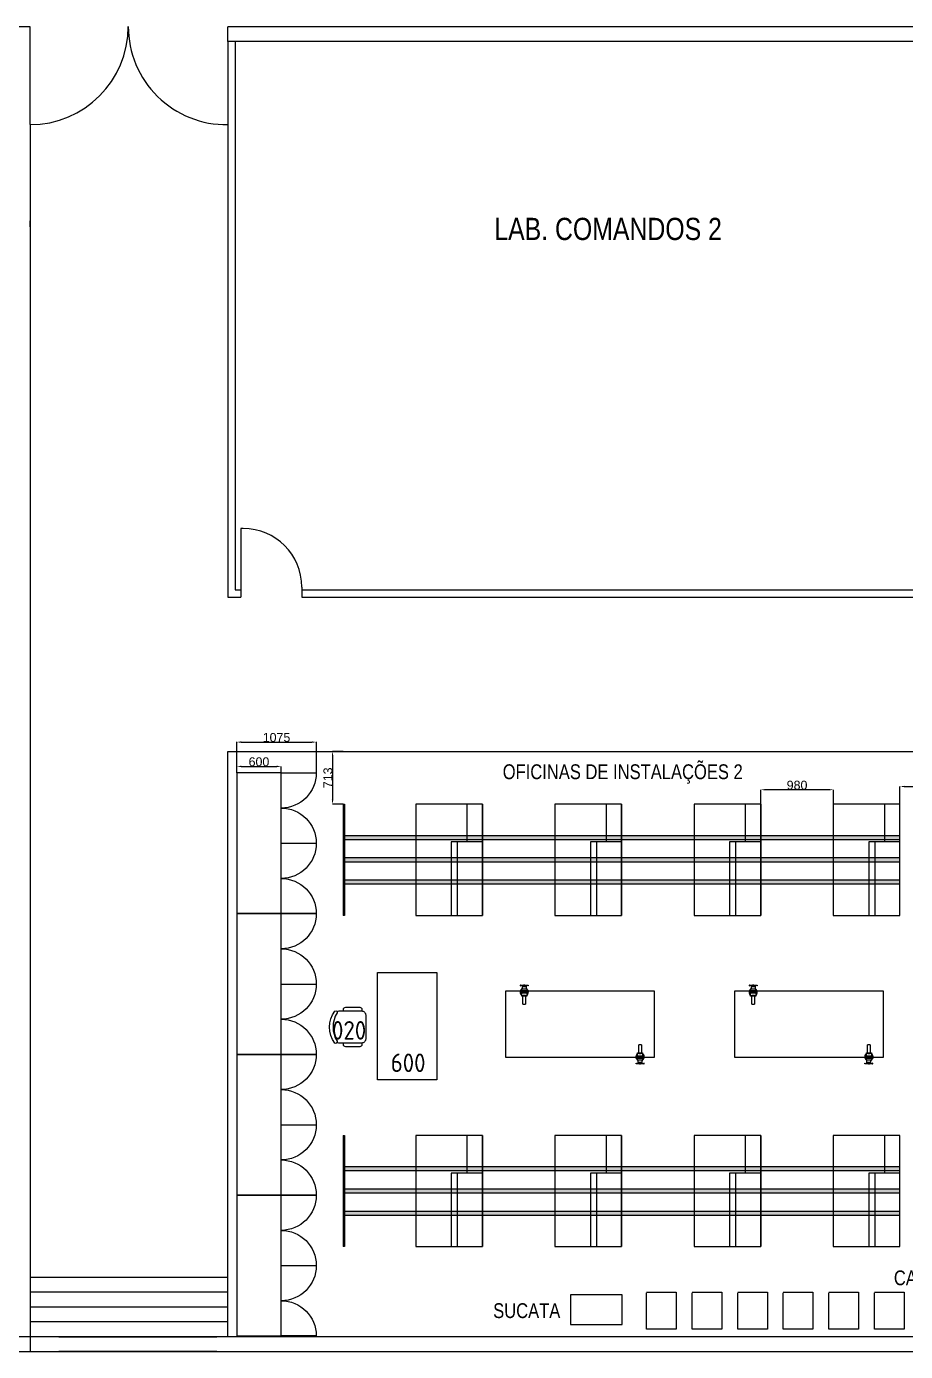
# Model space of a CAD drawing. Header units: millimetres. Extents: x 18768 to 1484868, y -11027 to 520152.
# Drawn here: x 525843 to 537715, y 148345 to 166229 of the extents above; entities that cross this region are included whole.
import ezdxf
from ezdxf.enums import TextEntityAlignment as Align

# ---------------------------------------------------------------- set-up
doc = ezdxf.new("R2010")
doc.units = ezdxf.units.MM
for name, color, linetype in [('4-MOBILIA', 4, 'Continuous'), ('A Construir', 1, 'Continuous'), ('L025-CONTORNO', 7, 'Continuous'), ('L025-TEXTO', 7, 'Continuous'), ('L035-ARRANJO-ADQUIRIR', 102, 'Continuous'), ('L035-TEXTO', 40, 'Continuous'), ('PAREDES', 7, 'Continuous')]:
    doc.layers.add(name, color=color, linetype=linetype)
doc.styles.add('ISO-CP--25', font='isocp.shx', dxfattribs={"height": 250})
doc.styles.get("Standard").update_dxf_attribs({"font": 'arial.ttf'})
doc.dimstyles.new('ISO-25', dxfattribs={"dimtxt": 2.5, "dimasz": 2.5, "dimexe": 1.25, "dimexo": 0.625, "dimtad": 1, "dimtxsty": 'Standard', "dimcen": 2.5, "dimadec": 0, "dimazin": 0, "dimtfac": 1, "dimtmove": 0, "dimatfit": 3, "dimfxl": 1, "dimarcsym": 0})

# ---------------------------------------------------------------- blocks, each defined once
blk = doc.blocks.new('*D174')
at = {"color": 0, "lineweight": -2, "transparency": 16777216}
for p, q in [((535760, 155732), (535760, 155928)), ((536680, 155927), (535820, 155927)), ((536740, 155732), (536740, 155928))]:
    blk.add_line(p, q, dxfattribs=at)
at = {"color": 0, "lineweight": 15, "transparency": 16777216}
for points in [[(535820, 155937), (535820, 155917), (535760, 155927)], [(536680, 155937), (536680, 155917), (536740, 155927)]]:
    blk.add_solid(points, dxfattribs=at)
at = {"layer": 'DEFPOINTS', "color": 0, "lineweight": 15, "transparency": 16777216}
for p in [(535760, 155927), (535760, 155731), (536740, 155731)]:
    blk.add_point(p, dxfattribs=at)
at = {"color": 0, "transparency": 16777216, "insert": (536250, 155988), "char_height": 120, "attachment_point": 5}
blk.add_mtext('980', dxfattribs=at)
blk = doc.blocks.new('*D171')
at = {"color": 0, "lineweight": -2, "transparency": 16777216}
for p, q in [((530119, 156445), (529976, 156445)), ((529977, 156385), (529977, 155791)), ((530119, 155731), (529976, 155731))]:
    blk.add_line(p, q, dxfattribs=at)
at = {"color": 0, "lineweight": 15, "transparency": 16777216}
for points in [[(529967, 156385), (529987, 156385), (529977, 156445)], [(529967, 155791), (529987, 155791), (529977, 155731)]]:
    blk.add_solid(points, dxfattribs=at)
at = {"layer": 'DEFPOINTS', "color": 0, "lineweight": 15, "transparency": 16777216}
for p in [(530120, 156445), (529977, 155731), (530120, 155731)]:
    blk.add_point(p, dxfattribs=at)
at = {"color": 0, "transparency": 16777216, "insert": (529915, 156088), "char_height": 120, "attachment_point": 5, "rotation": 90}
blk.add_mtext('713', dxfattribs=at)
blk = doc.blocks.new('*D175')
at = {"color": 0, "lineweight": -2, "transparency": 16777216}
for p, q in [((537640, 155732), (537640, 155973)), ((537700, 155971), (539636, 155971)), ((539696, 155732), (539696, 155973))]:
    blk.add_line(p, q, dxfattribs=at)
at = {"color": 0, "lineweight": 15, "transparency": 16777216}
for points in [[(537700, 155981), (537700, 155961), (537640, 155971)], [(539636, 155981), (539636, 155961), (539696, 155971)]]:
    blk.add_solid(points, dxfattribs=at)
at = {"layer": 'DEFPOINTS', "color": 0, "lineweight": 15, "transparency": 16777216}
for p in [(539696, 155971), (537640, 155731), (539696, 155731)]:
    blk.add_point(p, dxfattribs=at)
at = {"color": 0, "transparency": 16777216, "insert": (538668, 156033), "char_height": 120, "attachment_point": 5}
blk.add_mtext('2056', dxfattribs=at)
blk = doc.blocks.new('*U169')
for p, q in [((-200, 250), (200, 250)), ((-200, -250), (-200, 242)), ((200, 250), (200, -250)), ((200, -250), (-200, -250))]:
    blk.add_line(p, q)
blk = doc.blocks.new('*U170')
at = {"color": 0, "linetype": 'ByBlock', "lineweight": -2, "transparency": 16777216}
for p in [(-8000, 0), (-7385, 0), (-6769, 0), (-6154, 0), (-5538, 0), (-4923, 0), (-4308, 0), (-3692, 0), (-3077, 0), (-2462, 0), (-1846, 0), (-1231, 0), (-615, 0), (0, 0)]:
    blk.add_blockref('*U169', p, dxfattribs=at)
blk = doc.blocks.new('BL_SENAI_id9320210400')
at = {"layer": 'L035-ARRANJO-ADQUIRIR', "color": 0}
for points in [[(-690, 550, -0.290756), (-310, 550, 0.829608), (-284, 579, 0.333333), (-716, 579, 0.829608), (-690, 550)], [(-710, 550, 0.129448), (-717, 523), (-717, 219, 0.414214), (-663, 164), (-338, 164, 0.414214), (-284, 219), (-284, 525, 0.120944), (-290, 550)], [(-717, 464), (-737, 464, 0.414214), (-767, 434), (-767, 244, 0.414214), (-737, 214), (-717, 214)], [(-284, 214), (-264, 214, 0.414214), (-234, 244), (-234, 434, 0.414214), (-264, 464), (-284, 464)]]:
    blk.add_lwpolyline(points, format="xyb", dxfattribs=at)
at = {"layer": 'L025-TEXTO', "style": 'ISO-CP--25'}
blk.add_attdef('rmp_mt_codmaterial', (15, 15), '', height=40, dxfattribs=at)
at = {"layer": 'L025-TEXTO', "style": 'ISO-CP--25', "flags": 1}
for tag in ['rmp_mt_nomeunid', 'rmp_mt_potencia', 'rmp_mt_cod']:
    blk.add_attdef(tag, (15, 15), '', height=40, dxfattribs=at)
blk = doc.blocks.new('BL_SENAI_id9320220810')
at = {"layer": 'L025-CONTORNO', "color": 0}
blk.add_lwpolyline([(-688, 238), (112, 238), (112, 1688), (-688, 1688)], close=True, dxfattribs=at)
at = {"layer": 'L025-TEXTO', "style": 'ISO-CP--25'}
blk.add_attdef('rmp_mt_codmaterial', (15, 15), '', height=40, dxfattribs=at)
at = {"layer": 'L025-TEXTO', "style": 'ISO-CP--25', "flags": 1}
for tag in ['rmp_mt_nomeunid', 'rmp_mt_potencia', 'rmp_mt_cod']:
    blk.add_attdef(tag, (15, 15), '', height=40, dxfattribs=at)
blk = doc.blocks.new('*D181')
at = {"color": 0, "lineweight": -2, "transparency": 16777216}
for p, q in [((528683, 156156), (528683, 156243)), ((528743, 156242), (529223, 156242)), ((529283, 156156), (529283, 156243))]:
    blk.add_line(p, q, dxfattribs=at)
at = {"color": 0, "lineweight": 15, "transparency": 16777216}
for points in [[(528743, 156252), (528743, 156232), (528683, 156242)], [(529223, 156252), (529223, 156232), (529283, 156242)]]:
    blk.add_solid(points, dxfattribs=at)
at = {"layer": 'DEFPOINTS', "color": 0, "lineweight": 15, "transparency": 16777216}
for p in [(528683, 156155), (529283, 156242), (529283, 156155)]:
    blk.add_point(p, dxfattribs=at)
at = {"color": 0, "transparency": 16777216, "insert": (528983, 156304), "char_height": 120, "attachment_point": 5}
blk.add_mtext('600', dxfattribs=at)
blk = doc.blocks.new('*D182')
at = {"color": 0, "lineweight": -2, "transparency": 16777216}
for p, q in [((528683, 156156), (528683, 156572)), ((528743, 156570), (529698, 156570)), ((529758, 156156), (529758, 156572))]:
    blk.add_line(p, q, dxfattribs=at)
at = {"color": 0, "lineweight": 15, "transparency": 16777216}
for points in [[(528743, 156580), (528743, 156560), (528683, 156570)], [(529698, 156580), (529698, 156560), (529758, 156570)]]:
    blk.add_solid(points, dxfattribs=at)
at = {"layer": 'DEFPOINTS', "color": 0, "lineweight": 15, "transparency": 16777216}
for p in [(529758, 156570), (528683, 156155), (529758, 156155)]:
    blk.add_point(p, dxfattribs=at)
at = {"color": 0, "transparency": 16777216, "insert": (529220, 156632), "char_height": 120, "attachment_point": 5}
blk.add_mtext('1075', dxfattribs=at)

msp = doc.modelspace()

# ---------------------------------------------------------------- hatches: boundary and pattern name
at = {"true_color": 0xf4ee51}
h = msp.add_hatch(color=41, dxfattribs=at)
h.dxf.hatch_style = 1
h.paths.add_polyline_path([(531099.816, 155306.259), (530119.816, 155306.259), (530119.816, 155256.259), (531099.816, 155256.259)])
h.paths.add_polyline_path([(531579.681, 155306.259), (531099.816, 155306.259), (531099.816, 155256.259), (531579.681, 155256.259)])
h.paths.add_polyline_path([(531659.435, 155306.259), (531579.681, 155306.259), (531579.681, 155256.259), (531659.435, 155256.259)])
h.paths.add_polyline_path([(531999.816, 155306.259), (531659.435, 155306.259), (531659.435, 155256.259), (531999.816, 155256.259)])
h.paths.add_polyline_path([(532979.816, 155306.259), (531999.816, 155306.259), (531999.816, 155256.259), (532979.816, 155256.259)])
h.paths.add_polyline_path([(533459.681, 155306.259), (532979.816, 155306.259), (532979.816, 155256.259), (533459.681, 155256.259)])
h.paths.add_polyline_path([(533539.435, 155306.259), (533459.681, 155306.259), (533459.681, 155256.259), (533539.435, 155256.259)])
h.paths.add_polyline_path([(533879.816, 155306.259), (533539.435, 155306.259), (533539.435, 155256.259), (533879.816, 155256.259)])
h.paths.add_polyline_path([(534859.816, 155306.259), (533879.816, 155306.259), (533879.816, 155256.259), (534859.816, 155256.259)])
h.paths.add_polyline_path([(535759.816, 155306.259), (534859.816, 155306.259), (534859.816, 155256.259), (535759.816, 155256.259)])
h.paths.add_polyline_path([(536739.816, 155306.259), (535759.816, 155306.259), (535759.816, 155256.259), (536739.816, 155256.259)])
h.paths.add_polyline_path([(537219.681, 155306.259), (536739.816, 155306.259), (536739.816, 155256.259), (537219.681, 155256.259)])
h.paths.add_polyline_path([(537299.435, 155306.259), (537219.681, 155306.259), (537219.681, 155256.259), (537299.435, 155256.259)])
h.paths.add_polyline_path([(537639.816, 155306.259), (537299.435, 155306.259), (537299.435, 155256.259), (537639.816, 155256.259)])
h = msp.add_hatch(color=41, dxfattribs=at)
h.dxf.hatch_style = 1
h.paths.add_polyline_path([(531099.815, 155006.259), (530119.815, 155006.259), (530119.815, 154956.259), (531099.815, 154956.259)])
h.paths.add_polyline_path([(531579.68, 155006.259), (531099.815, 155006.259), (531099.815, 154956.259), (531579.68, 154956.259)])
h.paths.add_polyline_path([(531659.434, 155006.259), (531579.68, 155006.259), (531579.68, 154956.259), (531659.434, 154956.259)])
h.paths.add_polyline_path([(531999.815, 155006.259), (531659.434, 155006.259), (531659.434, 154956.259), (531999.815, 154956.259)])
h.paths.add_polyline_path([(532979.815, 155006.259), (531999.815, 155006.259), (531999.815, 154956.259), (532979.815, 154956.259)])
h.paths.add_polyline_path([(533459.68, 155006.259), (532979.815, 155006.259), (532979.815, 154956.259), (533459.68, 154956.259)])
h.paths.add_polyline_path([(533539.434, 155006.259), (533459.68, 155006.259), (533459.68, 154956.259), (533539.434, 154956.259)])
h.paths.add_polyline_path([(533879.815, 155006.259), (533539.434, 155006.259), (533539.434, 154956.259), (533879.815, 154956.259)])
h.paths.add_polyline_path([(534859.815, 155006.259), (533879.815, 155006.259), (533879.815, 154956.259), (534859.815, 154956.259)])
h.paths.add_polyline_path([(535759.815, 155006.259), (534859.815, 155006.259), (534859.815, 154956.259), (535759.815, 154956.259)])
h.paths.add_polyline_path([(536739.815, 155006.259), (535759.815, 155006.259), (535759.815, 154956.259), (536739.815, 154956.259)])
h.paths.add_polyline_path([(537219.68, 155006.259), (536739.815, 155006.259), (536739.815, 154956.259), (537219.68, 154956.259)])
h.paths.add_polyline_path([(537299.434, 155006.259), (537219.68, 155006.259), (537219.68, 154956.259), (537299.434, 154956.259)])
h.paths.add_polyline_path([(537639.815, 155006.259), (537299.434, 155006.259), (537299.434, 154956.259), (537639.815, 154956.259)])
h = msp.add_hatch(color=41, dxfattribs=at)
h.dxf.hatch_style = 1
h.paths.add_polyline_path([(531099.816, 154706.259), (530119.816, 154706.259), (530119.816, 154656.259), (531099.816, 154656.259)])
h.paths.add_polyline_path([(531579.681, 154706.259), (531099.816, 154706.259), (531099.816, 154656.259), (531579.681, 154656.259)])
h.paths.add_polyline_path([(531659.435, 154706.259), (531579.681, 154706.259), (531579.681, 154656.259), (531659.435, 154656.259)])
h.paths.add_polyline_path([(531999.816, 154706.259), (531659.435, 154706.259), (531659.435, 154656.259), (531999.816, 154656.259)])
h.paths.add_polyline_path([(532979.816, 154706.259), (531999.816, 154706.259), (531999.816, 154656.259), (532979.816, 154656.259)])
h.paths.add_polyline_path([(533459.681, 154706.259), (532979.816, 154706.259), (532979.816, 154656.259), (533459.681, 154656.259)])
h.paths.add_polyline_path([(533539.435, 154706.259), (533459.681, 154706.259), (533459.681, 154656.259), (533539.435, 154656.259)])
h.paths.add_polyline_path([(533879.816, 154706.259), (533539.435, 154706.259), (533539.435, 154656.259), (533879.816, 154656.259)])
h.paths.add_polyline_path([(534859.816, 154706.259), (533879.816, 154706.259), (533879.816, 154656.259), (534859.816, 154656.259)])
h.paths.add_polyline_path([(535759.816, 154706.259), (534859.816, 154706.259), (534859.816, 154656.259), (535759.816, 154656.259)])
h.paths.add_polyline_path([(536739.816, 154706.259), (535759.816, 154706.259), (535759.816, 154656.259), (536739.816, 154656.259)])
h.paths.add_polyline_path([(537219.681, 154706.259), (536739.816, 154706.259), (536739.816, 154656.259), (537219.681, 154656.259)])
h.paths.add_polyline_path([(537299.435, 154706.259), (537219.681, 154706.259), (537219.681, 154656.259), (537299.435, 154656.259)])
h.paths.add_polyline_path([(537639.816, 154706.259), (537299.435, 154706.259), (537299.435, 154656.259), (537639.816, 154656.259)])
h = msp.add_hatch(color=41, dxfattribs=at)
h.dxf.hatch_style = 1
h.paths.add_polyline_path([(531099.816, 150835.481), (530119.816, 150835.481), (530119.816, 150785.481), (531099.816, 150785.481)])
h.paths.add_polyline_path([(531579.681, 150835.481), (531099.816, 150835.481), (531099.816, 150785.481), (531579.681, 150785.481)])
h.paths.add_polyline_path([(531659.435, 150835.481), (531579.681, 150835.481), (531579.681, 150785.481), (531659.435, 150785.481)])
h.paths.add_polyline_path([(531999.816, 150835.481), (531659.435, 150835.481), (531659.435, 150785.481), (531999.816, 150785.481)])
h.paths.add_polyline_path([(532979.816, 150835.481), (531999.816, 150835.481), (531999.816, 150785.481), (532979.816, 150785.481)])
h.paths.add_polyline_path([(533459.681, 150835.481), (532979.816, 150835.481), (532979.816, 150785.481), (533459.681, 150785.481)])
h.paths.add_polyline_path([(533539.435, 150835.481), (533459.681, 150835.481), (533459.681, 150785.481), (533539.435, 150785.481)])
h.paths.add_polyline_path([(533879.816, 150835.481), (533539.435, 150835.481), (533539.435, 150785.481), (533879.816, 150785.481)])
h.paths.add_polyline_path([(534859.816, 150835.481), (533879.816, 150835.481), (533879.816, 150785.481), (534859.816, 150785.481)])
h.paths.add_polyline_path([(535759.816, 150835.481), (534859.816, 150835.481), (534859.816, 150785.481), (535759.816, 150785.481)])
h.paths.add_polyline_path([(536739.816, 150835.481), (535759.816, 150835.481), (535759.816, 150785.481), (536739.816, 150785.481)])
h.paths.add_polyline_path([(537219.681, 150835.481), (536739.816, 150835.481), (536739.816, 150785.481), (537219.681, 150785.481)])
h.paths.add_polyline_path([(537299.435, 150835.481), (537219.681, 150835.481), (537219.681, 150785.481), (537299.435, 150785.481)])
h.paths.add_polyline_path([(537639.816, 150835.481), (537299.435, 150835.481), (537299.435, 150785.481), (537639.816, 150785.481)])
h = msp.add_hatch(color=41, dxfattribs=at)
h.dxf.hatch_style = 1
h.paths.add_polyline_path([(531099.815, 150535.481), (530119.815, 150535.481), (530119.815, 150485.481), (531099.815, 150485.481)])
h.paths.add_polyline_path([(531579.68, 150535.481), (531099.815, 150535.481), (531099.815, 150485.481), (531579.68, 150485.481)])
h.paths.add_polyline_path([(531659.434, 150535.481), (531579.68, 150535.481), (531579.68, 150485.481), (531659.434, 150485.481)])
h.paths.add_polyline_path([(531999.815, 150535.481), (531659.434, 150535.481), (531659.434, 150485.481), (531999.815, 150485.481)])
h.paths.add_polyline_path([(532979.815, 150535.481), (531999.815, 150535.481), (531999.815, 150485.481), (532979.815, 150485.481)])
h.paths.add_polyline_path([(533459.68, 150535.481), (532979.815, 150535.481), (532979.815, 150485.481), (533459.68, 150485.481)])
h.paths.add_polyline_path([(533539.434, 150535.481), (533459.68, 150535.481), (533459.68, 150485.481), (533539.434, 150485.481)])
h.paths.add_polyline_path([(533879.815, 150535.481), (533539.434, 150535.481), (533539.434, 150485.481), (533879.815, 150485.481)])
h.paths.add_polyline_path([(534859.815, 150535.481), (533879.815, 150535.481), (533879.815, 150485.481), (534859.815, 150485.481)])
h.paths.add_polyline_path([(535759.815, 150535.481), (534859.815, 150535.481), (534859.815, 150485.481), (535759.815, 150485.481)])
h.paths.add_polyline_path([(536739.815, 150535.481), (535759.815, 150535.481), (535759.815, 150485.481), (536739.815, 150485.481)])
h.paths.add_polyline_path([(537219.68, 150535.481), (536739.815, 150535.481), (536739.815, 150485.481), (537219.68, 150485.481)])
h.paths.add_polyline_path([(537299.434, 150535.481), (537219.68, 150535.481), (537219.68, 150485.481), (537299.434, 150485.481)])
h.paths.add_polyline_path([(537639.815, 150535.481), (537299.434, 150535.481), (537299.434, 150485.481), (537639.815, 150485.481)])
h = msp.add_hatch(color=41, dxfattribs=at)
h.dxf.hatch_style = 1
h.paths.add_polyline_path([(531099.816, 150235.481), (530119.816, 150235.481), (530119.816, 150185.481), (531099.816, 150185.481)])
h.paths.add_polyline_path([(531579.681, 150235.481), (531099.816, 150235.481), (531099.816, 150185.481), (531579.681, 150185.481)])
h.paths.add_polyline_path([(531659.435, 150235.481), (531579.681, 150235.481), (531579.681, 150185.481), (531659.435, 150185.481)])
h.paths.add_polyline_path([(531999.816, 150235.481), (531659.435, 150235.481), (531659.435, 150185.481), (531999.816, 150185.481)])
h.paths.add_polyline_path([(532979.816, 150235.481), (531999.816, 150235.481), (531999.816, 150185.481), (532979.816, 150185.481)])
h.paths.add_polyline_path([(533459.681, 150235.481), (532979.816, 150235.481), (532979.816, 150185.481), (533459.681, 150185.481)])
h.paths.add_polyline_path([(533539.435, 150235.481), (533459.681, 150235.481), (533459.681, 150185.481), (533539.435, 150185.481)])
h.paths.add_polyline_path([(533879.816, 150235.481), (533539.435, 150235.481), (533539.435, 150185.481), (533879.816, 150185.481)])
h.paths.add_polyline_path([(534859.816, 150235.481), (533879.816, 150235.481), (533879.816, 150185.481), (534859.816, 150185.481)])
h.paths.add_polyline_path([(535759.816, 150235.481), (534859.816, 150235.481), (534859.816, 150185.481), (535759.816, 150185.481)])
h.paths.add_polyline_path([(536739.816, 150235.481), (535759.816, 150235.481), (535759.816, 150185.481), (536739.816, 150185.481)])
h.paths.add_polyline_path([(537219.681, 150235.481), (536739.816, 150235.481), (536739.816, 150185.481), (537219.681, 150185.481)])
h.paths.add_polyline_path([(537299.435, 150235.481), (537219.681, 150235.481), (537219.681, 150185.481), (537299.435, 150185.481)])
h.paths.add_polyline_path([(537639.816, 150235.481), (537299.435, 150235.481), (537299.435, 150185.481), (537639.816, 150185.481)])

# ---------------------------------------------------------------- linework, layer by layer
for p, q in [((528563.224, 166024.6), (528563.224, 166224.6)), ((528770.999, 159453.508), (528735.999, 159453.508)), ((529560.999, 158663.508), (529560.999, 158524.6)), ((530119.815, 155731.259), (530139.815, 155731.259)), ((530139.815, 155731.259), (530139.815, 154231.259)), ((531099.815, 155731.259), (531099.815, 154231.259)), ((531791.126, 155731.259), (531791.126, 155221.759)), ((532979.815, 155731.259), (532979.815, 154231.259)), ((533671.126, 155731.259), (533671.126, 155221.759)), ((534859.815, 155731.259), (534859.815, 154231.259)), ((535551.126, 155731.259), (535551.126, 155221.759)), ((536739.815, 155731.259), (536739.815, 154231.259)), ((537431.126, 155731.259), (537431.126, 155221.759)), ((537639.815, 155306.259), (530119.815, 155306.259)), ((530119.815, 155306.259), (530119.815, 155256.259)), ((530119.815, 155256.259), (537639.815, 155256.259)), ((537639.815, 155256.259), (537639.815, 155306.259)), ((531999.815, 155221.759), (531579.68, 155221.759)), ((531579.68, 155221.759), (531579.68, 154231.259)), ((531659.434, 155221.759), (531659.434, 154231.259)), ((533879.815, 155221.759), (533459.68, 155221.759)), ((533459.68, 155221.759), (533459.68, 154231.259)), ((533539.434, 155221.759), (533539.434, 154231.259)), ((535759.815, 155221.759), (535339.68, 155221.759)), ((535339.68, 155221.759), (535339.68, 154231.259)), ((535419.434, 155221.759), (535419.434, 154231.259)), ((537639.815, 155221.759), (537219.68, 155221.759)), ((537219.68, 155221.759), (537219.68, 154231.259)), ((537299.434, 155221.759), (537299.434, 154231.259)), ((537639.815, 155006.259), (530119.815, 155006.259)), ((530119.815, 155006.259), (530119.815, 154956.259)), ((530119.815, 154956.259), (537639.815, 154956.259)), ((537639.815, 154956.259), (537639.815, 155006.259)), ((537639.815, 154706.259), (530119.815, 154706.259)), ((530119.815, 154706.259), (530119.815, 154656.259)), ((537639.815, 154656.259), (537639.815, 154706.259)), ((530119.815, 154656.259), (537639.815, 154656.259)), ((530139.815, 154231.259), (530119.815, 154231.259)), ((530119.815, 151260.481), (530139.815, 151260.481)), ((530139.815, 151260.481), (530139.815, 149760.481)), ((531099.815, 151260.481), (531099.815, 149760.481)), ((531791.126, 151260.481), (531791.126, 150750.981)), ((532979.815, 151260.481), (532979.815, 149760.481)), ((533671.126, 151260.481), (533671.126, 150750.981)), ((534859.815, 151260.481), (534859.815, 149760.481)), ((535551.126, 151260.481), (535551.126, 150750.981)), ((536739.815, 151260.481), (536739.815, 149760.481)), ((537431.126, 151260.481), (537431.126, 150750.981)), ((537639.815, 150835.481), (530119.815, 150835.481)), ((530119.815, 150835.481), (530119.815, 150785.481)), ((530119.815, 150785.481), (537639.815, 150785.481)), ((537639.815, 150785.481), (537639.815, 150835.481)), ((531999.815, 150750.981), (531579.68, 150750.981)), ((531579.68, 150750.981), (531579.68, 149760.481)), ((531659.434, 150750.981), (531659.434, 149760.481)), ((533879.815, 150750.981), (533459.68, 150750.981)), ((533459.68, 150750.981), (533459.68, 149760.481)), ((533539.434, 150750.981), (533539.434, 149760.481)), ((535759.815, 150750.981), (535339.68, 150750.981)), ((535339.68, 150750.981), (535339.68, 149760.481)), ((535419.434, 150750.981), (535419.434, 149760.481)), ((537639.815, 150750.981), (537219.68, 150750.981)), ((537219.68, 150750.981), (537219.68, 149760.481)), ((537299.434, 150750.981), (537299.434, 149760.481)), ((537639.815, 150535.481), (530119.815, 150535.481)), ((530119.815, 150535.481), (530119.815, 150485.481)), ((530119.815, 150485.481), (537639.815, 150485.481)), ((537639.815, 150485.481), (537639.815, 150535.481)), ((537639.815, 150235.481), (530119.815, 150235.481)), ((530119.815, 150235.481), (530119.815, 150185.481)), ((537639.815, 150185.481), (537639.815, 150235.481)), ((530119.815, 150185.481), (537639.815, 150185.481)), ((530139.815, 149760.481), (530119.815, 149760.481)), ((533888.504, 149110.116), (533188.504, 149110.116)), ((533188.504, 149110.116), (533188.504, 148710.116)), ((533888.504, 148710.116), (533888.504, 149110.116)), ((533188.504, 148710.116), (533888.504, 148710.116))]:
    msp.add_line(p, q)
at = {"color": 2}
for p, q in [((529282.634, 155204.932), (529757.634, 155204.932)), ((529282.634, 153304.932), (529757.634, 153304.932)), ((529282.634, 151404.932), (529757.634, 151404.932)), ((529282.634, 149504.932), (529757.634, 149504.932))]:
    msp.add_line(p, q, dxfattribs=at)
for points in [[(528682.634, 156154.932), (528682.634, 154254.932), (529282.634, 154254.932), (529282.634, 156154.932)], [(528682.634, 154254.932), (528682.634, 152354.932), (529282.634, 152354.932), (529282.634, 154254.932)], [(528682.634, 152354.932), (528682.634, 150454.932), (529282.634, 150454.932), (529282.634, 152354.932)], [(528682.634, 150454.932), (528682.634, 148554.932), (529282.634, 148554.932), (529282.634, 150454.932)]]:
    msp.add_lwpolyline(points, close=True)
for points in [[(529282.634, 156154.932), (529757.634, 156154.932, -0.414213562), (529282.634, 155679.932, -0.414213562), (529757.634, 155204.932, -0.414213562), (529282.634, 154729.932, -0.414213562), (529757.634, 154254.932), (529282.634, 154254.932)], [(529282.634, 154254.932), (529757.634, 154254.932, -0.414213562), (529282.634, 153779.932, -0.414213562), (529757.634, 153304.932, -0.414213562), (529282.634, 152829.932, -0.414213562), (529757.634, 152354.932), (529282.634, 152354.932)], [(529282.634, 152354.932), (529757.634, 152354.932, -0.414213562), (529282.634, 151879.932, -0.414213562), (529757.634, 151404.932, -0.414213562), (529282.634, 150929.932, -0.414213562), (529757.634, 150454.932), (529282.634, 150454.932)], [(529282.634, 150454.932), (529757.634, 150454.932, -0.414213562), (529282.634, 149979.932, -0.414213562), (529757.634, 149504.932, -0.414213562), (529282.634, 149029.932, -0.414213562), (529757.634, 148554.932), (529282.634, 148554.932)]]:
    msp.add_lwpolyline(points, format="xyb", dxfattribs=at)
for points in [[(530119.815, 155731.259), (530119.815, 154231.259)], [(531999.815, 154231.259), (531999.815, 155731.259), (531099.815, 155731.259)], [(531999.815, 155731.259), (531999.815, 154231.259)], [(533879.815, 154231.259), (533879.815, 155731.259), (532979.815, 155731.259)], [(533879.815, 155731.259), (533879.815, 154231.259)], [(535759.815, 154231.259), (535759.815, 155731.259), (534859.815, 155731.259)], [(535759.815, 155731.259), (535759.815, 154231.259)], [(537639.815, 154231.259), (537639.815, 155731.259), (536739.815, 155731.259)], [(531099.815, 154231.259), (531999.815, 154231.259), (531999.815, 155256.259)], [(532979.815, 154231.259), (533879.815, 154231.259), (533879.815, 155256.259)], [(534859.815, 154231.259), (535759.815, 154231.259), (535759.815, 155256.259)], [(536739.815, 154231.259), (537639.815, 154231.259), (537639.815, 155256.259)], [(530119.815, 151260.481), (530119.815, 149760.481)], [(531999.815, 149760.481), (531999.815, 151260.481), (531099.815, 151260.481)], [(531999.815, 151260.481), (531999.815, 149760.481)], [(533879.815, 149760.481), (533879.815, 151260.481), (532979.815, 151260.481)], [(533879.815, 151260.481), (533879.815, 149760.481)], [(535759.815, 149760.481), (535759.815, 151260.481), (534859.815, 151260.481)], [(535759.815, 151260.481), (535759.815, 149760.481)], [(537639.815, 149760.481), (537639.815, 151260.481), (536739.815, 151260.481)], [(531099.815, 149760.481), (531999.815, 149760.481), (531999.815, 150785.481)], [(532979.815, 149760.481), (533879.815, 149760.481), (533879.815, 150785.481)], [(534859.815, 149760.481), (535759.815, 149760.481), (535759.815, 150785.481)], [(536739.815, 149760.481), (537639.815, 149760.481), (537639.815, 150785.481)]]:
    msp.add_lwpolyline(points)
at = {"layer": 'A Construir'}
for p, q in [((525893.224, 163524.6), (525893.224, 163604.6)), ((528563.224, 148544.6), (528563.224, 156444.6)), ((528563.224, 156444.6), (548772.475, 156444.6))]:
    msp.add_line(p, q, dxfattribs=at)
at = {"layer": 'L035-ARRANJO-ADQUIRIR'}
for p, q in [((532538.761, 153275.227), (532592.037, 153275.227)), ((532538.761, 153275.227), (532538.761, 153248.088)), ((532538.761, 153270.809), (532592.037, 153270.809)), ((532592.037, 153275.227), (532592.037, 153248.088)), ((535630.613, 153275.227), (535683.889, 153275.227)), ((535630.613, 153275.227), (535630.613, 153248.088)), ((535630.613, 153270.809), (535683.889, 153270.809)), ((535683.889, 153275.227), (535683.889, 153248.088)), ((532527.4, 153213.338), (532527.4, 153219.19)), ((532603.398, 153213.338), (532527.4, 153213.338)), ((532527.4, 153206.613), (532527.4, 153200.761)), ((532603.398, 153206.613), (532527.4, 153206.613)), ((532531.108, 153139.75), (532531.108, 153180.635)), ((532599.689, 153139.75), (532531.108, 153139.75)), ((532535.602, 153219.19), (532603.398, 153219.19)), ((532535.602, 153200.761), (532603.398, 153200.761)), ((532547.068, 153035.042), (532547.068, 153139.75)), ((532580.564, 153236.728), (532550.234, 153236.728)), ((532583.729, 153139.75), (532583.729, 153035.042)), ((532599.689, 153180.635), (532599.689, 153139.75)), ((532603.398, 153219.19), (532603.398, 153213.338)), ((532603.398, 153200.761), (532603.398, 153206.613)), ((535619.252, 153213.338), (535619.252, 153219.19)), ((535695.25, 153213.338), (535619.252, 153213.338)), ((535619.252, 153206.613), (535619.252, 153200.761)), ((535695.25, 153206.613), (535619.252, 153206.613)), ((535622.961, 153139.75), (535622.961, 153180.635)), ((535691.541, 153139.75), (535622.961, 153139.75)), ((535627.454, 153219.19), (535695.25, 153219.19)), ((535627.454, 153200.761), (535695.25, 153200.761)), ((535638.921, 153035.042), (535638.921, 153139.75)), ((535672.416, 153236.728), (535642.086, 153236.728)), ((535675.581, 153139.75), (535675.581, 153035.042)), ((535691.541, 153180.635), (535691.541, 153139.75)), ((535695.25, 153219.19), (535695.25, 153213.338)), ((535695.25, 153200.761), (535695.25, 153206.613)), ((532547.068, 153035.042), (532583.729, 153035.042)), ((535638.921, 153035.042), (535675.581, 153035.042)), ((534095.058, 152336.825), (534095.058, 152377.71)), ((534095.058, 152377.71), (534163.639, 152377.71)), ((534147.679, 152482.418), (534111.018, 152482.418)), ((534111.018, 152377.71), (534111.018, 152482.418)), ((534147.679, 152482.418), (534147.679, 152377.71)), ((534163.639, 152377.71), (534163.639, 152336.825)), ((537186.91, 152336.825), (537186.91, 152377.71)), ((537186.91, 152377.71), (537255.491, 152377.71)), ((537239.531, 152482.418), (537202.87, 152482.418)), ((537202.87, 152377.71), (537202.87, 152482.418)), ((537239.531, 152482.418), (537239.531, 152377.71)), ((537255.491, 152377.71), (537255.491, 152336.825)), ((534091.349, 152316.699), (534091.349, 152310.847)), ((534091.349, 152310.847), (534167.347, 152310.847)), ((534091.349, 152298.27), (534091.349, 152304.122)), ((534091.349, 152304.122), (534167.347, 152304.122)), ((534159.145, 152298.27), (534091.349, 152298.27)), ((534102.71, 152242.233), (534102.71, 152269.372)), ((534155.986, 152246.651), (534102.71, 152246.651)), ((534155.986, 152242.233), (534102.71, 152242.233)), ((534114.183, 152280.732), (534144.513, 152280.732)), ((534155.986, 152242.233), (534155.986, 152269.372)), ((534167.347, 152310.847), (534167.347, 152316.699)), ((534167.347, 152304.122), (534167.347, 152298.27)), ((537183.202, 152316.699), (537183.202, 152310.847)), ((537183.202, 152310.847), (537259.199, 152310.847)), ((537183.202, 152298.27), (537183.202, 152304.122)), ((537183.202, 152304.122), (537259.199, 152304.122)), ((537250.997, 152298.27), (537183.202, 152298.27)), ((537194.562, 152242.233), (537194.562, 152269.372)), ((537247.839, 152246.651), (537194.562, 152246.651)), ((537247.839, 152242.233), (537194.562, 152242.233)), ((537206.036, 152280.732), (537236.365, 152280.732)), ((537247.839, 152242.233), (537247.839, 152269.372)), ((537259.199, 152310.847), (537259.199, 152316.699)), ((537259.199, 152304.122), (537259.199, 152298.27))]:
    msp.add_line(p, q, dxfattribs=at)
for points in [[(532511.74, 153281.226), (532515.854, 153281.226), (532515.854, 153290.617), (532511.74, 153290.617)], [(532573.407, 153275.227), (532557.61, 153275.227), (532557.61, 153293.845), (532573.407, 153293.845)], [(532619.277, 153281.226), (532615.163, 153281.226), (532615.163, 153290.617), (532619.277, 153290.617)], [(535603.592, 153281.226), (535607.706, 153281.226), (535607.706, 153290.617), (535603.592, 153290.617)], [(535665.259, 153275.227), (535649.462, 153275.227), (535649.462, 153293.845), (535665.259, 153293.845)], [(535711.129, 153281.226), (535707.015, 153281.226), (535707.015, 153290.617), (535711.129, 153290.617)], [(532319.143, 153211.211), (534319.143, 153211.211), (534319.143, 152311.211), (532319.143, 152311.211)], [(532527.4, 153236.728), (532527.4, 153219.19), (532603.398, 153219.19), (532603.398, 153236.728)], [(532527.4, 153183.223), (532527.4, 153200.761), (532603.398, 153200.761), (532603.398, 153183.223)], [(532581.578, 153139.75), (532549.22, 153139.75), (532549.22, 153155.41), (532581.578, 153155.41)], [(535410.995, 153211.211), (537410.995, 153211.211), (537410.995, 152311.211), (535410.995, 152311.211)], [(535619.252, 153236.728), (535619.252, 153219.19), (535695.25, 153219.19), (535695.25, 153236.728)], [(535619.252, 153183.223), (535619.252, 153200.761), (535695.25, 153200.761), (535695.25, 153183.223)], [(535673.43, 153139.75), (535641.072, 153139.75), (535641.072, 153155.41), (535673.43, 153155.41)], [(534113.17, 152377.71), (534145.527, 152377.71), (534145.527, 152362.05), (534113.17, 152362.05)], [(537205.022, 152377.71), (537237.379, 152377.71), (537237.379, 152362.05), (537205.022, 152362.05)], [(534075.47, 152236.234), (534079.584, 152236.234), (534079.584, 152226.843), (534075.47, 152226.843)], [(534167.347, 152334.237), (534167.347, 152316.699), (534091.349, 152316.699), (534091.349, 152334.237)], [(534167.347, 152280.732), (534167.347, 152298.27), (534091.349, 152298.27), (534091.349, 152280.732)], [(534121.34, 152242.233), (534137.137, 152242.233), (534137.137, 152223.615), (534121.34, 152223.615)], [(534183.007, 152236.234), (534178.893, 152236.234), (534178.893, 152226.843), (534183.007, 152226.843)], [(537167.322, 152236.234), (537171.436, 152236.234), (537171.436, 152226.843), (537167.322, 152226.843)], [(537259.199, 152334.237), (537259.199, 152316.699), (537183.202, 152316.699), (537183.202, 152334.237)], [(537259.199, 152280.732), (537259.199, 152298.27), (537183.202, 152298.27), (537183.202, 152280.732)], [(537213.193, 152242.233), (537228.989, 152242.233), (537228.989, 152223.615), (537213.193, 152223.615)], [(537274.859, 152236.234), (537270.745, 152236.234), (537270.745, 152226.843), (537274.859, 152226.843)]]:
    msp.add_lwpolyline(points, close=True, dxfattribs=at)
for points in [[(532557.61, 153283.867), (532515.854, 153283.867), (532515.854, 153287.976), (532557.61, 153287.976)], [(532573.407, 153287.976), (532615.163, 153287.976), (532615.163, 153283.867), (532573.407, 153283.867)], [(535649.462, 153283.867), (535607.706, 153283.867), (535607.706, 153287.976), (535649.462, 153287.976)], [(535665.259, 153287.976), (535707.015, 153287.976), (535707.015, 153283.867), (535665.259, 153283.867)], [(534121.34, 152229.485), (534079.584, 152229.485), (534079.584, 152233.593), (534121.34, 152233.593)], [(534137.137, 152233.593), (534178.893, 152233.593), (534178.893, 152229.485), (534137.137, 152229.485)], [(537213.193, 152229.485), (537171.436, 152229.485), (537171.436, 152233.593), (537213.193, 152233.593)], [(537228.989, 152233.593), (537270.745, 152233.593), (537270.745, 152229.485), (537228.989, 152229.485)]]:
    msp.add_lwpolyline(points, dxfattribs=at)
for centre in [(532518.75, 153193.974), (532612.047, 153193.974), (535610.602, 153193.974), (535703.9, 153193.974), (534082.7, 152323.486), (534175.997, 152323.486), (537174.552, 152323.486), (537267.849, 152323.486)]:
    msp.add_circle(centre, 4.459, dxfattribs=at)
for centre, radius, start, end in [((532565.399, 153195.287), 55.537, 131.738552, 231.8706706), ((532527.4, 153248.088), 11.36, 270, 0), ((532528.52, 153180.635), 2.588, 0, 90), ((532603.398, 153248.088), 11.36, 180, 270), ((532565.399, 153195.287), 55.537, 308.1293294, 48.261448), ((532602.278, 153180.635), 2.588, 90, 180), ((535657.251, 153195.287), 55.537, 131.738552, 231.8706706), ((535619.252, 153248.088), 11.36, 270, 0), ((535620.372, 153180.635), 2.588, 0, 90), ((535695.25, 153248.088), 11.36, 180, 270), ((535657.251, 153195.287), 55.537, 308.1293294, 48.261448), ((535694.13, 153180.635), 2.588, 90, 180), ((534129.348, 152322.173), 55.537, 128.1293294, 228.261448), ((534091.349, 152269.372), 11.36, 0, 90), ((534092.469, 152336.825), 2.588, 270, 0), ((534167.347, 152269.372), 11.36, 90, 180), ((534129.348, 152322.173), 55.537, 311.738552, 51.8706706), ((534166.227, 152336.825), 2.588, 180, 270), ((537221.2, 152322.173), 55.537, 128.1293294, 228.261448), ((537183.202, 152269.372), 11.36, 0, 90), ((537184.322, 152336.825), 2.588, 270, 0), ((537259.199, 152269.372), 11.36, 90, 180), ((537221.2, 152322.173), 55.537, 311.738552, 51.8706706), ((537258.079, 152336.825), 2.588, 180, 270)]:
    msp.add_arc(centre, radius, start, end, dxfattribs=at)
at = {"layer": 'PAREDES'}
for p, q in [((525893.224, 166224.6), (515778.475, 166224.6)), ((525893.224, 164904.174), (525893.224, 166224.6)), ((538542.475, 166224.6), (528563.224, 166224.6)), ((548792.475, 166024.6), (528563.224, 166024.6)), ((528563.224, 166024.6), (528563.224, 158524.6)), ((528663.224, 166024.6), (528663.224, 158624.6)), ((525893.224, 164904.174), (525893.224, 148544.6)), ((528735.999, 159453.508), (528735.999, 158524.6)), ((528563.224, 158524.6), (528735.999, 158524.6)), ((528663.224, 158624.6), (528735.999, 158624.6)), ((529560.999, 158624.6), (538795.251, 158624.6)), ((529560.999, 158524.6), (538795.251, 158524.6)), ((528488.224, 149344.6), (525893.224, 149344.6)), ((528563.224, 149344.6), (525913.224, 149344.6)), ((528488.224, 149144.6), (525893.224, 149144.6)), ((528563.224, 149144.6), (525913.224, 149144.6)), ((528488.224, 148944.6), (525893.224, 148944.6)), ((528563.224, 148944.6), (525913.224, 148944.6)), ((528488.224, 148744.6), (525893.224, 148744.6)), ((528563.224, 148744.6), (525913.224, 148744.6)), ((551272.475, 148544.6), (515978.475, 148544.6)), ((526278.475, 148544.6), (528278.475, 148544.6)), ((526278.475, 148544.6), (528278.475, 148544.6)), ((526338.224, 148544.6), (528338.224, 148544.6)), ((526413.224, 148544.6), (528413.224, 148544.6)), ((515978.475, 148344.6), (551272.475, 148344.6)), ((515978.475, 148344.6), (551272.475, 148344.6)), ((528278.475, 148344.6), (526278.475, 148344.6)), ((528278.475, 148344.6), (526278.475, 148344.6)), ((528278.475, 148344.6), (526278.475, 148344.6)), ((528278.475, 148344.6), (526278.475, 148344.6)), ((528278.475, 148344.6), (526278.475, 148344.6)), ((528278.475, 148344.6), (526278.475, 148344.6)), ((528338.224, 148344.6), (526338.224, 148344.6)), ((528338.224, 148344.6), (526338.224, 148344.6)), ((528338.224, 148344.6), (526338.224, 148344.6)), ((528413.224, 148344.6), (526413.224, 148344.6)), ((528413.224, 148344.6), (526413.224, 148344.6)), ((528413.224, 148344.6), (526413.224, 148344.6))]:
    msp.add_line(p, q, dxfattribs=at)
at = {"layer": 'PAREDES', "ltscale": 0.01}
msp.add_line((525893.224, 149344.6), (525893.224, 148344.6), dxfattribs=at)
at = {"layer": 'PAREDES'}
for centre, radius, start, end in [((525893.224, 166229.174), 1325, 270, 0), ((528543.224, 166229.174), 1325, 180, 270.8648748), ((528770.999, 158663.508), 790, 0, 90)]:
    msp.add_arc(centre, radius, start, end, dxfattribs=at)

# ---------------------------------------------------------------- block references
msp.add_blockref('*U170', (542418.108, 148894.599))
at = {"layer": 'L035-ARRANJO-ADQUIRIR'}
ref = msp.add_blockref('BL_SENAI_id9320220810', (530697.018, 151771.504), dxfattribs=dict(at, xscale=-1))
ref.add_attrib('rmp_mt_codmaterial', '009', dxfattribs={"layer": 'L025-TEXTO', "height": 250, "rotation": 180, "style": 'ISO-CP--25'}).set_placement((530995.973, 152366.681), align=Align.CENTER)
ref = msp.add_blockref('BL_SENAI_id9320210400', (530588.115, 152224.024), dxfattribs=dict(at, xscale=-1, rotation=90))
ref.add_attrib('rmp_mt_codmaterial', '020', dxfattribs={"layer": 'L025-TEXTO', "height": 250, "style": 'ISO-CP--25'}).set_placement((530200.552, 152679.454), align=Align.MIDDLE)

# ---------------------------------------------------------------- texts
at = {"layer": '4-MOBILIA', "width": 0.8}
for s, p in [('OFICINAS DE INSTALAÇÕES 2', (532274.976, 156069.972)), ('CARRINHO COM MOTORES', (537557.58, 149238.858)), ('SUCATA', (532146.136, 148795.927))]:
    msp.add_text(s, height=200, dxfattribs=at).set_placement(p)
at = {"layer": 'L035-TEXTO', "width": 0.8}
msp.add_text('LAB. COMANDOS 2', height=300, dxfattribs=at).set_placement((532161.033, 163346.878))

# ---------------------------------------------------------------- dimensions: what is measured, and where the dimension line sits
at = {"color": 4}
for base, p2, picture, middle in [((529757.634, 156570.421), (529757.634, 156154.932), '*D182', (529220.134, 156570.421)), ((529282.634, 156241.691), (529282.634, 156154.932), '*D181', (528982.634, 156241.691))]:
    dim = msp.add_linear_dim(base=base, p1=(528682.634, 156154.932), p2=p2, dimstyle='ISO-25', override={"dimtxt": 120, "dimasz": 60, "dimdec": 0}, dxfattribs=at)
    dim.commit()
    dim.dimension.update_dxf_attribs({"geometry": picture, "text_midpoint": middle, "dimtype": 160})
dim = msp.add_linear_dim(base=(529976.908, 155731.259), p1=(530119.815, 156444.6), p2=(530119.815, 155731.259), angle=90, dimstyle='ISO-25', override={"dimtxt": 120, "dimasz": 60, "dimdec": 0}, dxfattribs=at)
dim.commit()
dim.dimension.update_dxf_attribs({"geometry": '*D171', "text_midpoint": (529914.973, 156087.929)})
for base, p1, p2, picture, middle in [((535759.815, 155926.506), (536739.815, 155731.259), (535759.815, 155731.259), '*D174', (536249.815, 155988.4)), ((539695.884, 155971.469), (537639.815, 155731.259), (539695.884, 155731.259), '*D175', (538667.85, 156033.363))]:
    dim = msp.add_linear_dim(base=base, p1=p1, p2=p2, dimstyle='ISO-25', override={"dimtxt": 120, "dimasz": 60, "dimdec": 0}, dxfattribs=at)
    dim.commit()
    dim.dimension.update_dxf_attribs({"geometry": picture, "text_midpoint": middle})

doc.saveas('drawing.dxf')
